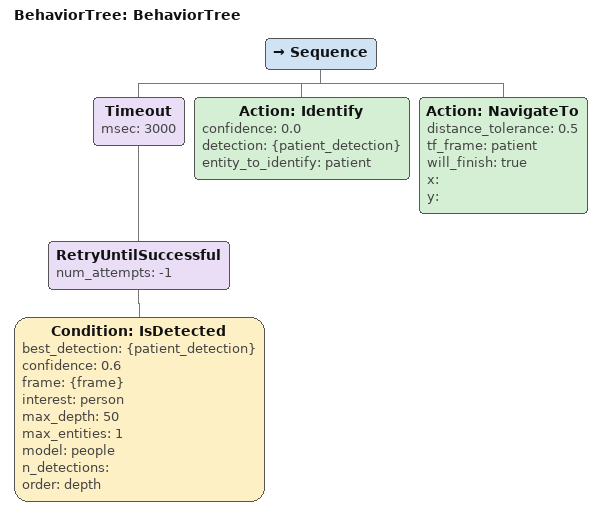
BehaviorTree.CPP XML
<?xml version="1.0"?>
<root main_tree_to_execute="BehaviorTree">
    <BehaviorTree ID="BehaviorTree">
        <Sequence>
            <Timeout msec="3000">
                <RetryUntilSuccessful num_attempts="-1">
                    <Condition ID="IsDetected" best_detection="{patient_detection}" confidence="0.6" frame="{frame}" interest="person" max_depth="50" max_entities="1" model="people" n_detections="" order="depth"/>
                </RetryUntilSuccessful>
            </Timeout>
            <Action ID="Identify" confidence="0.0" detection="{patient_detection}" entity_to_identify="patient"/>
            <Action ID="NavigateTo" distance_tolerance="0.5" tf_frame="patient" will_finish="true" x="" y=""/>
        </Sequence>
    </BehaviorTree>
</root>
